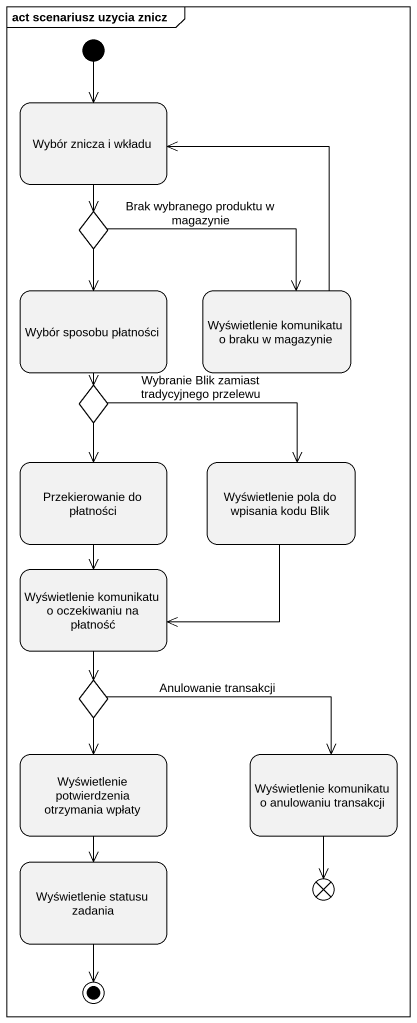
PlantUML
@startuml
mainframe act scenariusz uzycia znicz
hide empty description
state "Wybór znicza i wkładu" as Wybór_znicza_i_wkładu
state choice1 <<choice>>
state "Wybór sposobu płatności" as Wybór_sposobu_płatności
state "Wyświetlenie komunikatu o braku w magazynie" as Wyświetlenie_komunikatu_o
state choice2 <<choice>>
state "Przekierowanie do płatności" as Przekierowanie_do_płatności
state "Wyświetlenie pola do wpisania kodu Blik" as Wyświetlenie_pola_do
state "Wyświetlenie komunikatu o oczekiwaniu na płatność" as Wyświetlenie_komunikatu_o_2
state choice3 <<choice>>
state "Wyświetlenie potwierdzenia otrzymania wpłaty" as Wyświetlenie_potwierdzenia
state "Wyświetlenie komunikatu o anulowaniu transakcji" as Wyświetlenie_komunikatu_o_3
state "Wyświetlenie statusu zadania" as Wyświetlenie_statusu_zadania
state flowfinal1 <<end>>
[*] --> Wybór_znicza_i_wkładu
Wybór_znicza_i_wkładu --> choice1
choice1 --> Wybór_sposobu_płatności
choice1 -right-> Wyświetlenie_komunikatu_o : Brak wybranego produktu w magazynie
Wybór_sposobu_płatności --> choice2
Wyświetlenie_komunikatu_o -up-> Wybór_znicza_i_wkładu
choice2 --> Przekierowanie_do_płatności
choice2 -right-> Wyświetlenie_pola_do : Wybranie Blik zamiast tradycyjnego przelewu
Przekierowanie_do_płatności --> Wyświetlenie_komunikatu_o_2
Wyświetlenie_pola_do -left-> Wyświetlenie_komunikatu_o_2
Wyświetlenie_komunikatu_o_2 --> choice3
choice3 --> Wyświetlenie_potwierdzenia
choice3 -right-> Wyświetlenie_komunikatu_o_3 : Anulowanie transakcji
Wyświetlenie_potwierdzenia --> Wyświetlenie_statusu_zadania
Wyświetlenie_komunikatu_o_3 --> flowfinal1
Wyświetlenie_statusu_zadania --> [*]
@enduml
